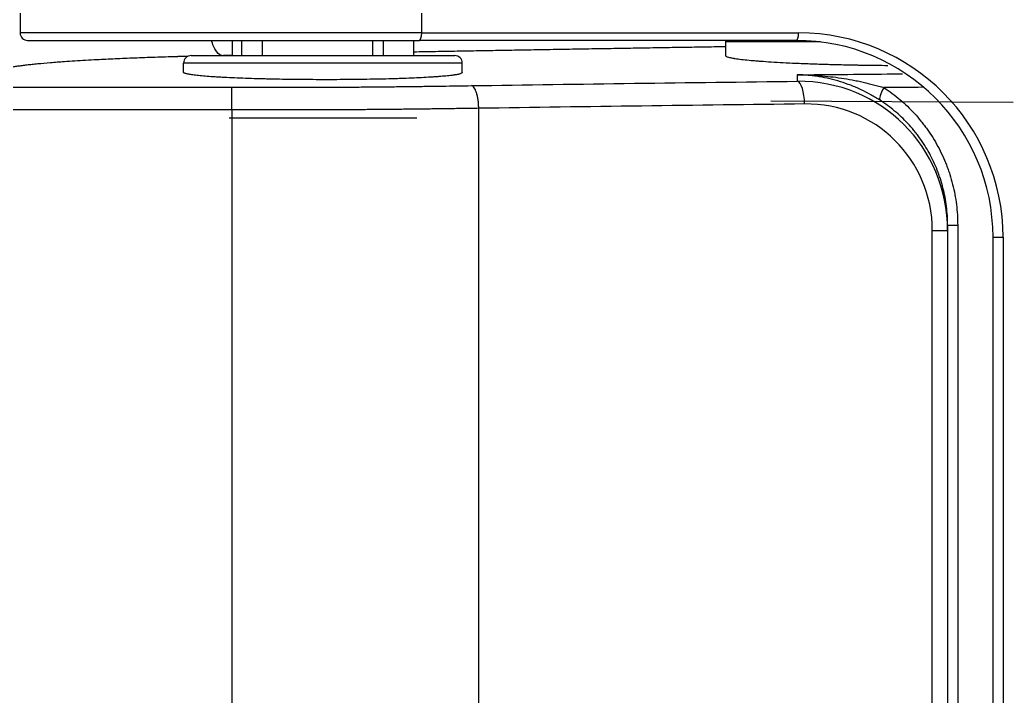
# Model space of a CAD drawing. Header units: millimetres. Extents: x -33000 to 294000, y 0 to 42408.
# Drawn here: x 8593.6 to 8659.2, y 15718.3 to 15763 of the extents above; entities that cross this region are included whole.
import ezdxf

# ---------------------------------------------------------------- set-up
doc = ezdxf.new("R2010")
doc.units = ezdxf.units.MM
doc.header["$LTSCALE"] = 50
doc.layers.add('arch', color=8, linetype='Continuous')

msp = doc.modelspace()

# ---------------------------------------------------------------- linework, layer by layer
at = {"layer": 'arch', "linetype": 'Continuous'}
for p, q in [((8593.591, 15797.845), (8593.591, 15762.127)), ((8620.111, 15762.127), (8593.591, 15762.127)), ((8620.111, 15762.127), (8644.996, 15762.127)), ((8594.091, 15761.627), (8619.948, 15761.627)), ((8607.591, 15761.627), (8607.591, 15760.626)), ((8608.236, 15760.626), (8608.236, 15761.627)), ((8609.591, 15760.626), (8609.591, 15761.627)), ((8616.876, 15760.626), (8616.876, 15761.627)), ((8617.591, 15760.626), (8617.591, 15761.627)), ((8619.591, 15760.626), (8619.591, 15761.627)), ((8644.833, 15761.627), (8619.948, 15761.627)), ((8640.161, 15761.526), (8640.161, 15760.638)), ((8646.453, 15761.526), (8640.161, 15761.526)), ((8604.891, 15760.626), (8622.291, 15760.626)), ((8604.391, 15759.52), (8604.391, 15760.126)), ((8622.791, 15760.126), (8604.391, 15760.126)), ((8622.791, 15759.506), (8622.791, 15760.126)), ((8659.161, 15757.526), (8643.161, 15757.622)), ((8607.391, 15756.516), (8619.791, 15756.507)), ((8654.837, 15749.426), (8655.5, 15749.426)), ((8654.837, 15749.426), (8654.837, 15749.078)), ((8655.5, 15749.426), (8655.5, 15459.625)), ((8653.826, 15749.078), (8654.837, 15749.078)), ((8653.826, 15459.974), (8653.826, 15749.078)), ((8654.837, 15749.078), (8654.837, 15459.974)), ((8657.833, 15460.424), (8657.833, 15748.627)), ((8657.833, 15748.627), (8658.496, 15748.627)), ((8658.496, 15748.627), (8658.496, 15460.424))]:
    msp.add_line(p, q, dxfattribs=at)
for centre, start, end in [((8594.091, 15762.127), 180, 270), ((8640.661, 15761.526), 168.30845, 180), ((8604.891, 15760.126), 90, 180), ((8622.291, 15760.126), 0, 90)]:
    msp.add_arc(centre, 0.5, start, end, dxfattribs=at)
for centre, major_axis, ratio, start_param, end_param in [((8619.948, 15762.127), (0, -0.5), 0.325982, 0, 1.570796), ((8644.833, 15762.127), (0, -0.5), 0.325982, 0, 1.570796), ((8644.996, 15748.627), (13.5, 0), 1, 0, 1.570796), ((8644.833, 15748.627), (13, 0), 1, 0, 1.570796), ((8644.837, 15748.918), (6.867, 7.387), 0.984124, 5.469289, 7.032689), ((8644.899, 15757.431), (0.017, -1.5), 0.325964, 1.567085, 3.083985), ((8650.928, 15758.509), (0.544, 0.839), 0.254745, 1.734631, 3.094705), ((8645.326, 15748.918), (5.798, 6.334), 0.981335, 5.463069, 7.026469)]:
    msp.add_ellipse(centre, major_axis=major_axis, ratio=ratio, start_param=start_param, end_param=end_param, dxfattribs=at)
for points, degree in [([(8620.111, 15762.127), (8620.111, 15773.892), (8620.111, 15785.658), (8620.111, 15797.423)], 3), ([(8607.592, 15760.637), (8607.403, 15760.634), (8607.215, 15760.63), (8607.027, 15760.627)], 3), ([(8644.904, 15759.361), (8644.904, 15759.345), (8644.904, 15759.329), (8644.904, 15759.313)], 3), ([(8644.904, 15759.313), (8644.906, 15759.185), (8644.909, 15759.057), (8644.911, 15758.929)], 3), ([(8590.318, 15758.535), (8596.071, 15758.537), (8601.824, 15758.538), (8607.576, 15758.533)], 3), ([(8653.202, 15758.534), (8652.346, 15758.526), (8651.488, 15758.517), (8650.629, 15758.509)], 3), ([(8607.575, 15757.035), (8601.825, 15757.04), (8596.074, 15757.039), (8590.324, 15757.037)], 3), ([(8607.575, 15757.035), (8607.575, 15452.022)], 1), ([(8623.874, 15451.909), (8623.874, 15757.144)], 1)]:
    msp.add_open_spline(points, degree=degree, dxfattribs=at)
for points, knots in [([(8606.926, 15760.625), (8606.813, 15760.642), (8606.571, 15760.8), (8606.336, 15761.28), (8606.236, 15761.595), (8606.229, 15761.616)], [0, 0, 0, 0, 0.482421, 0.964911, 1, 1, 1, 1]), ([(8604.671, 15760.574), (8604.647, 15760.574), (8604.601, 15760.573), (8604.531, 15760.571), (8604.461, 15760.569), (8604.415, 15760.568), (8604.391, 15760.567)], [0, 0, 0, 0, 0.250011, 0.500012, 0.750007, 1, 1, 1, 1]), ([(8640.161, 15761.207), (8639.668, 15761.199), (8638.682, 15761.183), (8637.205, 15761.16), (8635.732, 15761.136), (8634.262, 15761.112), (8632.796, 15761.088), (8631.334, 15761.063), (8629.876, 15761.039), (8628.42, 15761.014), (8626.969, 15760.989), (8625.521, 15760.964), (8624.077, 15760.939), (8622.637, 15760.913), (8621.2, 15760.888), (8620.185, 15760.87), (8619.65, 15760.86), (8619.592, 15760.859)], [0, 0, 0, 0, 0.071979, 0.143779, 0.215402, 0.286847, 0.358114, 0.429204, 0.500117, 0.570854, 0.641414, 0.711798, 0.782006, 0.852038, 0.921895, 0.991577, 1, 1, 1, 1]), ([(8640.161, 15760.638), (8640.161, 15760.619), (8640.179, 15760.599), (8640.25, 15760.56), (8640.302, 15760.541), (8640.442, 15760.502), (8640.529, 15760.483), (8640.659, 15760.459), (8640.7, 15760.452), (8640.744, 15760.445), (8640.773, 15760.44), (8640.788, 15760.437), (8640.864, 15760.425), (8640.929, 15760.416), (8641.136, 15760.388), (8641.443, 15760.352), (8641.811, 15760.316), (8642.11, 15760.291), (8642.213, 15760.282), (8642.374, 15760.27), (8642.429, 15760.265), (8642.54, 15760.257), (8642.597, 15760.253), (8642.885, 15760.233), (8643.126, 15760.217), (8643.634, 15760.187), (8643.899, 15760.172), (8644.453, 15760.144), (8644.741, 15760.131), (8645.117, 15760.115), (8645.192, 15760.112), (8645.307, 15760.108), (8645.346, 15760.106), (8645.423, 15760.103), (8645.617, 15760.095), (8645.813, 15760.088), (8646.289, 15760.072), (8646.938, 15760.051), (8647.613, 15760.034), (8648.13, 15760.022), (8648.303, 15760.018), (8648.567, 15760.013), (8648.655, 15760.011), (8648.832, 15760.008), (8648.921, 15760.006), (8649.365, 15759.998), (8649.721, 15759.993), (8650.347, 15759.985), (8650.616, 15759.983), (8650.886, 15759.98)], [0, 0, 0, 0, 0.063482, 0.063482, 0.126964, 0.126964, 0.190446, 0.190446, 0.206316, 0.214252, 0.214252, 0.222187, 0.222187, 0.253928, 0.253928, 0.31741, 0.380892, 0.380892, 0.412633, 0.412633, 0.428503, 0.428503, 0.444374, 0.444374, 0.507856, 0.507856, 0.571338, 0.571338, 0.63482, 0.63482, 0.65069, 0.65069, 0.658626, 0.658626, 0.666561, 0.698302, 0.698302, 0.761784, 0.825266, 0.825266, 0.857007, 0.857007, 0.872877, 0.872877, 0.888748, 0.888748, 0.95223, 0.95223, 1, 1, 1, 1]), ([(8604.391, 15760.567), (8604.369, 15760.566), (8604.323, 15760.565), (8604.254, 15760.563), (8604.186, 15760.561), (8604.117, 15760.56), (8604.049, 15760.558), (8603.981, 15760.556), (8603.696, 15760.548), (8603.199, 15760.533), (8602.501, 15760.511), (8601.819, 15760.487), (8600.93, 15760.453), (8599.861, 15760.408), (8598.79, 15760.356), (8597.908, 15760.308), (8597.192, 15760.264), (8596.405, 15760.212), (8595.576, 15760.149), (8594.885, 15760.088), (8594.384, 15760.037), (8594.035, 15759.998), (8593.714, 15759.959), (8593.421, 15759.92), (8593.157, 15759.879), (8592.922, 15759.839), (8592.716, 15759.798), (8592.588, 15759.768), (8592.516, 15759.749), (8592.488, 15759.742), (8592.461, 15759.734), (8592.435, 15759.727), (8592.41, 15759.719), (8592.386, 15759.712), (8592.363, 15759.704), (8592.34, 15759.697), (8592.319, 15759.689), (8592.299, 15759.681), (8592.279, 15759.674), (8592.261, 15759.666), (8592.243, 15759.658), (8592.227, 15759.651), (8592.211, 15759.643), (8592.196, 15759.635), (8592.183, 15759.627), (8592.17, 15759.62), (8592.158, 15759.612), (8592.147, 15759.604), (8592.137, 15759.596), (8592.131, 15759.591), (8592.128, 15759.588)], [0, 0, 0, 0, 0.00328, 0.006559, 0.009835, 0.01311, 0.016383, 0.019654, 0.022924, 0.057663, 0.092386, 0.127141, 0.161976, 0.231771, 0.30158, 0.348098, 0.394547, 0.441043, 0.51077, 0.580511, 0.615477, 0.650382, 0.685273, 0.720198, 0.75505, 0.789822, 0.824564, 0.859324, 0.865628, 0.871938, 0.878256, 0.884581, 0.890913, 0.897253, 0.903602, 0.909959, 0.916325, 0.9227, 0.929084, 0.935477, 0.941881, 0.948294, 0.954718, 0.961153, 0.967599, 0.974056, 0.980524, 0.987004, 0.993496, 1, 1, 1, 1]), ([(8622.791, 15759.506), (8622.791, 15759.49), (8622.776, 15759.474), (8622.718, 15759.442), (8622.674, 15759.427), (8622.557, 15759.396), (8622.484, 15759.38), (8622.375, 15759.362), (8622.341, 15759.356), (8622.304, 15759.35), (8622.28, 15759.347), (8622.267, 15759.345), (8622.203, 15759.335), (8622.149, 15759.328), (8621.976, 15759.306), (8621.719, 15759.278), (8621.412, 15759.252), (8621.162, 15759.232), (8621.075, 15759.226), (8620.94, 15759.217), (8620.895, 15759.214), (8620.801, 15759.207), (8620.754, 15759.204), (8620.513, 15759.189), (8620.311, 15759.178), (8619.887, 15759.156), (8619.665, 15759.146), (8619.202, 15759.127), (8618.96, 15759.118), (8618.646, 15759.108), (8618.583, 15759.105), (8618.487, 15759.102), (8618.454, 15759.101), (8618.39, 15759.099), (8618.228, 15759.094), (8618.064, 15759.09), (8617.665, 15759.079), (8617.123, 15759.067), (8616.558, 15759.057), (8616.126, 15759.051), (8615.98, 15759.049), (8615.76, 15759.046), (8615.686, 15759.045), (8615.538, 15759.044), (8615.464, 15759.043), (8615.092, 15759.04), (8614.795, 15759.038), (8614.197, 15759.036), (8613.898, 15759.035), (8613.298, 15759.036), (8612.997, 15759.037), (8612.657, 15759.039), (8612.62, 15759.039), (8612.544, 15759.04), (8612.506, 15759.04), (8612.393, 15759.041), (8612.168, 15759.043), (8611.945, 15759.045), (8611.502, 15759.05), (8610.92, 15759.058), (8610.355, 15759.069), (8609.937, 15759.078), (8609.799, 15759.082), (8609.593, 15759.087), (8609.525, 15759.089), (8609.389, 15759.092), (8609.322, 15759.094), (8608.989, 15759.104), (8608.731, 15759.112), (8608.232, 15759.13), (8607.991, 15759.139), (8607.527, 15759.159), (8607.303, 15759.17), (8607.062, 15759.182), (8607.035, 15759.184), (8606.982, 15759.187), (8606.903, 15759.191), (8606.723, 15759.201), (8606.576, 15759.21), (8606.29, 15759.228), (8605.933, 15759.253), (8605.623, 15759.28), (8605.41, 15759.301), (8605.342, 15759.308), (8605.212, 15759.322), (8605.15, 15759.33), (8604.977, 15759.351), (8604.876, 15759.366), (8604.702, 15759.396), (8604.629, 15759.411), (8604.541, 15759.434), (8604.515, 15759.442), (8604.481, 15759.454), (8604.471, 15759.457), (8604.452, 15759.465), (8604.444, 15759.469), (8604.406, 15759.489), (8604.391, 15759.505), (8604.391, 15759.52)], [0, 0, 0, 0, 0.03125, 0.03125, 0.0625, 0.0625, 0.09375, 0.09375, 0.101562, 0.105469, 0.105469, 0.109375, 0.109375, 0.125, 0.125, 0.15625, 0.1875, 0.1875, 0.203125, 0.203125, 0.210938, 0.210938, 0.21875, 0.21875, 0.25, 0.25, 0.28125, 0.28125, 0.3125, 0.3125, 0.320313, 0.320313, 0.324219, 0.324219, 0.328125, 0.34375, 0.34375, 0.375, 0.40625, 0.40625, 0.421875, 0.421875, 0.429688, 0.429688, 0.4375, 0.4375, 0.46875, 0.46875, 0.5, 0.5, 0.53125, 0.53125, 0.535156, 0.535156, 0.539063, 0.539063, 0.546875, 0.5625, 0.5625, 0.59375, 0.625, 0.625, 0.640625, 0.640625, 0.648438, 0.648438, 0.65625, 0.65625, 0.6875, 0.6875, 0.71875, 0.71875, 0.75, 0.75, 0.753906, 0.753906, 0.757812, 0.765625, 0.78125, 0.78125, 0.8125, 0.84375, 0.84375, 0.859375, 0.859375, 0.875, 0.875, 0.90625, 0.90625, 0.9375, 0.9375, 0.953125, 0.953125, 0.960938, 0.960938, 0.96875, 0.96875, 1, 1, 1, 1]), ([(8644.904, 15759.361), (8646.893, 15759.376), (8648.872, 15759.393), (8651.177, 15759.415), (8651.512, 15759.419), (8651.846, 15759.422)], [0, 0, 0, 0, 0.854701, 0.854701, 1, 1, 1, 1]), ([(8644.904, 15759.361), (8644.908, 15759.361), (8644.913, 15759.361), (8644.919, 15759.361), (8644.923, 15759.361), (8644.925, 15759.361), (8644.934, 15759.36), (8644.942, 15759.36), (8644.965, 15759.36), (8644.98, 15759.36), (8645.026, 15759.36), (8645.057, 15759.359), (8645.148, 15759.358), (8645.209, 15759.357), (8645.393, 15759.353), (8645.515, 15759.35), (8645.76, 15759.34), (8645.882, 15759.334), (8646.126, 15759.32), (8646.248, 15759.312), (8646.613, 15759.285), (8646.855, 15759.262), (8647.339, 15759.209), (8647.58, 15759.177), (8648.061, 15759.106), (8648.3, 15759.066), (8648.658, 15758.999), (8648.777, 15758.976), (8649.014, 15758.927), (8649.132, 15758.902), (8649.484, 15758.822), (8649.716, 15758.765), (8650.176, 15758.643), (8650.404, 15758.578), (8650.629, 15758.509)], [0, 0, 0, 0, 0.001953, 0.00293, 0.00293, 0.003906, 0.003906, 0.007812, 0.007812, 0.015625, 0.015625, 0.03125, 0.03125, 0.0625, 0.0625, 0.125, 0.125, 0.1875, 0.1875, 0.25, 0.25, 0.375, 0.375, 0.5, 0.5, 0.625, 0.625, 0.6875, 0.6875, 0.75, 0.75, 0.875, 0.875, 1, 1, 1, 1]), ([(8650.374, 15757.678), (8650.275, 15757.742), (8650.174, 15757.805), (8649.97, 15757.928), (8649.867, 15757.988), (8649.553, 15758.162), (8649.339, 15758.272), (8649.01, 15758.427), (8648.899, 15758.477), (8648.675, 15758.573), (8648.561, 15758.619), (8648.218, 15758.752), (8647.988, 15758.832), (8647.524, 15758.975), (8647.291, 15759.039), (8646.821, 15759.148), (8646.584, 15759.195), (8646.227, 15759.252), (8646.107, 15759.269), (8645.927, 15759.292), (8645.867, 15759.299), (8645.747, 15759.312), (8645.686, 15759.317), (8645.506, 15759.333), (8645.385, 15759.342), (8645.205, 15759.351), (8645.144, 15759.354), (8645.054, 15759.357), (8645.024, 15759.358), (8644.979, 15759.359), (8644.964, 15759.359), (8644.941, 15759.36), (8644.933, 15759.36), (8644.925, 15759.36), (8644.925, 15759.36), (8644.924, 15759.36), (8644.923, 15759.36), (8644.922, 15759.36), (8644.919, 15759.36), (8644.916, 15759.36), (8644.911, 15759.36), (8644.907, 15759.361), (8644.904, 15759.361)], [0, 0, 0, 0, 0.0625, 0.0625, 0.125, 0.125, 0.25, 0.25, 0.3125, 0.3125, 0.375, 0.375, 0.5, 0.5, 0.625, 0.625, 0.75, 0.75, 0.8125, 0.8125, 0.84375, 0.84375, 0.875, 0.875, 0.9375, 0.9375, 0.96875, 0.96875, 0.984375, 0.984375, 0.992188, 0.992188, 0.996094, 0.996094, 0.996338, 0.996338, 0.996582, 0.996582, 0.99707, 0.998047, 0.998047, 1, 1, 1, 1]), ([(8607.576, 15758.533), (8607.915, 15758.532), (8608.592, 15758.532), (8609.268, 15758.532), (8609.943, 15758.532), (8610.28, 15758.532), (8610.953, 15758.533), (8611.289, 15758.533), (8611.96, 15758.534), (8612.295, 15758.535), (8612.963, 15758.537), (8613.297, 15758.538), (8613.962, 15758.54), (8614.294, 15758.542), (8614.957, 15758.545), (8615.287, 15758.547), (8615.946, 15758.552), (8616.274, 15758.554), (8616.93, 15758.56), (8617.257, 15758.563), (8617.909, 15758.57), (8618.234, 15758.573), (8618.884, 15758.58), (8619.208, 15758.584), (8619.854, 15758.592), (8620.177, 15758.596), (8620.822, 15758.605), (8621.144, 15758.609), (8621.787, 15758.618), (8622.429, 15758.628), (8623.07, 15758.637), (8623.39, 15758.642)], [0, 0, 0, 0, 0.0625, 0.125, 0.125, 0.1875, 0.1875, 0.25, 0.25, 0.3125, 0.3125, 0.375, 0.375, 0.4375, 0.4375, 0.5, 0.5, 0.5625, 0.5625, 0.625, 0.625, 0.6875, 0.6875, 0.75, 0.75, 0.8125, 0.8125, 0.875, 0.875, 0.9375, 1, 1, 1, 1]), ([(8623.39, 15758.642), (8626.976, 15758.697), (8630.563, 15758.748), (8637.737, 15758.844), (8641.324, 15758.888), (8644.911, 15758.929)], [0, 0, 0, 0, 0.5, 0.5, 1, 1, 1, 1]), ([(8623.874, 15757.144), (8623.873, 15757.239), (8623.869, 15757.334), (8623.855, 15757.521), (8623.845, 15757.612), (8623.819, 15757.789), (8623.804, 15757.874), (8623.768, 15758.034), (8623.748, 15758.109), (8623.704, 15758.246), (8623.679, 15758.309), (8623.627, 15758.419), (8623.6, 15758.467), (8623.542, 15758.547), (8623.513, 15758.578), (8623.452, 15758.623), (8623.421, 15758.637), (8623.39, 15758.642)], [0, 0, 0, 0, 0.125, 0.125, 0.25, 0.25, 0.375, 0.375, 0.5, 0.5, 0.625, 0.625, 0.75, 0.75, 0.875, 0.875, 1, 1, 1, 1]), ([(8607.575, 15757.035), (8607.575, 15757.13), (8607.575, 15757.225), (8607.576, 15757.411), (8607.576, 15757.503), (8607.576, 15757.679), (8607.576, 15757.764), (8607.576, 15757.924), (8607.576, 15757.999), (8607.576, 15758.136), (8607.576, 15758.199), (8607.576, 15758.309), (8607.576, 15758.357), (8607.576, 15758.437), (8607.576, 15758.468), (8607.576, 15758.514), (8607.576, 15758.528), (8607.576, 15758.533)], [0, 0, 0, 0, 0.125, 0.125, 0.25, 0.25, 0.375, 0.375, 0.5, 0.5, 0.625, 0.625, 0.75, 0.75, 0.875, 0.875, 1, 1, 1, 1]), ([(8650.629, 15758.509), (8651, 15758.267), (8651.352, 15758.003), (8652.022, 15757.436), (8652.339, 15757.132), (8652.788, 15756.645), (8652.933, 15756.477), (8653.144, 15756.218), (8653.213, 15756.13), (8653.315, 15755.996), (8653.349, 15755.951), (8653.415, 15755.861), (8653.448, 15755.816), (8653.741, 15755.405), (8653.977, 15755.026), (8654.402, 15754.241), (8654.59, 15753.834), (8654.795, 15753.308), (8654.854, 15753.149), (8654.91, 15752.988), (8654.946, 15752.88), (8654.964, 15752.826), (8655.05, 15752.555), (8655.112, 15752.337), (8655.278, 15751.679), (8655.36, 15751.235), (8655.471, 15750.338), (8655.5, 15749.885), (8655.5, 15749.426)], [0, 0, 0, 0, 0.125, 0.125, 0.25, 0.25, 0.3125, 0.3125, 0.34375, 0.34375, 0.359375, 0.359375, 0.375, 0.375, 0.5, 0.5, 0.625, 0.625, 0.65625, 0.671875, 0.671875, 0.6875, 0.6875, 0.75, 0.75, 0.875, 0.875, 1, 1, 1, 1]), ([(8645.388, 15757.431), (8641.803, 15757.391), (8638.217, 15757.346), (8631.046, 15757.25), (8627.46, 15757.199), (8623.874, 15757.144)], [0, 0, 0, 0, 0.5, 0.5, 1, 1, 1, 1]), ([(8654.837, 15749.426), (8654.837, 15749.845), (8654.81, 15750.259), (8654.708, 15751.077), (8654.632, 15751.482), (8654.479, 15752.082), (8654.422, 15752.281), (8654.342, 15752.528), (8654.326, 15752.577), (8654.292, 15752.676), (8654.241, 15752.822), (8654.186, 15752.967), (8653.998, 15753.446), (8653.824, 15753.815), (8653.434, 15754.529), (8653.218, 15754.873), (8652.949, 15755.245), (8652.919, 15755.286), (8652.857, 15755.368), (8652.827, 15755.408), (8652.733, 15755.529), (8652.67, 15755.609), (8652.477, 15755.844), (8652.344, 15755.995), (8651.934, 15756.435), (8651.644, 15756.71), (8651.033, 15757.222), (8650.712, 15757.459), (8650.374, 15757.678)], [0, 0, 0, 0, 0.125, 0.125, 0.25, 0.25, 0.3125, 0.3125, 0.328125, 0.328125, 0.34375, 0.375, 0.375, 0.5, 0.5, 0.625, 0.625, 0.640625, 0.640625, 0.65625, 0.65625, 0.6875, 0.6875, 0.75, 0.75, 0.875, 0.875, 1, 1, 1, 1]), ([(8623.874, 15757.144), (8623.547, 15757.139), (8622.891, 15757.13), (8622.233, 15757.12), (8621.574, 15757.111), (8621.243, 15757.107), (8620.581, 15757.098), (8620.249, 15757.094), (8619.583, 15757.086), (8619.249, 15757.082), (8618.578, 15757.075), (8618.242, 15757.071), (8617.735, 15757.067), (8617.566, 15757.065), (8617.227, 15757.062), (8617.057, 15757.061), (8616.547, 15757.057), (8616.206, 15757.054), (8615.523, 15757.05), (8615.181, 15757.047), (8614.494, 15757.044), (8614.151, 15757.042), (8613.462, 15757.04), (8613.117, 15757.039), (8612.598, 15757.037), (8612.426, 15757.037), (8612.079, 15757.036), (8611.906, 15757.036), (8611.387, 15757.035), (8611.041, 15757.035), (8610.348, 15757.034), (8610.002, 15757.034), (8609.309, 15757.034), (8608.615, 15757.034), (8607.922, 15757.035), (8607.575, 15757.035)], [0, 0, 0, 0, 0.0625, 0.125, 0.125, 0.1875, 0.1875, 0.25, 0.25, 0.3125, 0.3125, 0.375, 0.375, 0.40625, 0.40625, 0.4375, 0.4375, 0.5, 0.5, 0.5625, 0.5625, 0.625, 0.625, 0.6875, 0.6875, 0.71875, 0.71875, 0.75, 0.75, 0.8125, 0.8125, 0.875, 0.875, 0.9375, 1, 1, 1, 1])]:
    msp.add_open_spline(points, degree=3, knots=knots, dxfattribs=at)

doc.saveas('drawing.dxf')
